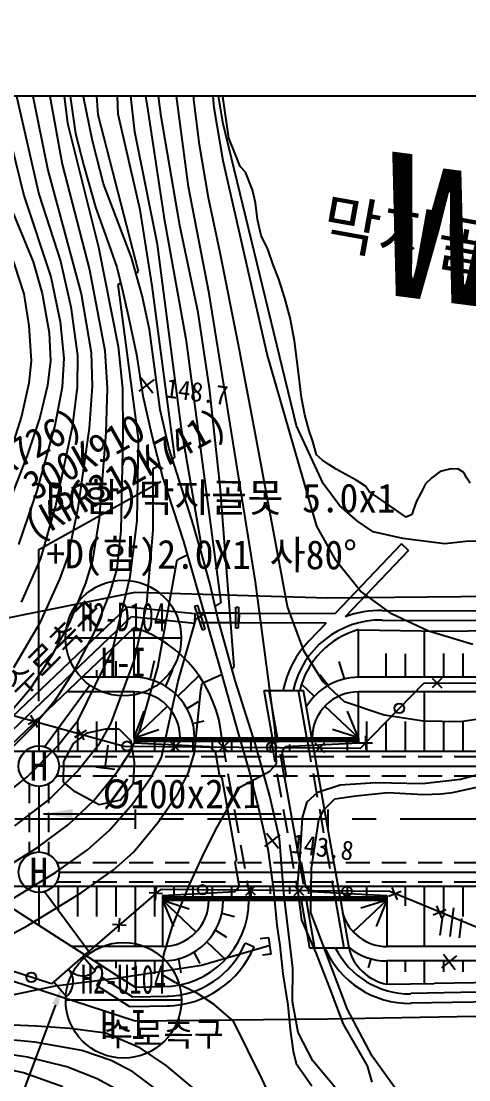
# Model space of a CAD drawing. Header units: millimetres. Extents: x 1510 to 2306, y 1103 to 1807.
# Drawn here: x 1906 to 1952.5, y 1449.9 to 1559.7 of the extents above; entities that cross this region are included whole.
import ezdxf
from ezdxf.enums import TextEntityAlignment as Align
from ezdxf.xclip import XClip

# ---------------------------------------------------------------- set-up
doc = ezdxf.new("R2010")
doc.units = ezdxf.units.MM
doc.header["$LTSCALE"] = 10
doc.header["$MEASUREMENT"] = 0
doc.header["$XCLIPFRAME"] = 2
for name, pattern in [('CENTER', [2, 1.25, -0.25, 0.25, -0.25]), ('DASHED', [0.75, 0.5, -0.25]), ('HIDDEN', [0.375, 0.25, -0.125])]:
    doc.linetypes.add(name, pattern=pattern)
for name, color, linetype in [('TN-MANH', 4, 'Continuous'), ('TZ-BASE', 253, 'Continuous'), ('TZ-CABL', 4, 'Continuous')]:
    doc.layers.add(name, color=color, linetype=linetype)
doc.layers.add('TX-PAPR', color=2, linetype='Continuous', plot=False)
doc.styles.add('HANA', font='GulimChe.ttf')
doc.styles.get("Standard").update_dxf_attribs({"font": 'GulimChe.ttf'})
doc.linetypes.add('ZIGZAG', pattern='A,0.0001,-0.2,[131,ltypeshp.shx,S=0.2,R=0,X=-0.2,Y=0],-0.4,[131,ltypeshp.shx,S=0.2,R=180,X=0.2,Y=0],-0.2', length=0.8001)
doc.dimstyles.get("Standard").update_dxf_attribs({"dimtxt": 0.18, "dimasz": 0.18, "dimexe": 0.18, "dimexo": 0.0625, "dimgap": 0.09, "dimtad": 0, "dimtih": 1, "dimtoh": 1, "dimdec": 4, "dimzin": 0, "dimdsep": 46, "dimtxsty": 'Standard', "dimcen": 0.09, "dimadec": 0, "dimazin": 0, "dimtfac": 1, "dimtdec": 4, "dimtofl": 0, "dimtmove": 0, "dimatfit": 3, "dimfxl": 0, "dimtolj": 1, "dimtzin": 0, "dimarcsym": 0})

# ---------------------------------------------------------------- blocks, each defined once
blk = doc.blocks.new('JD-DHDH6EF4KJ')
at = {"layer": 'TZ-BASE'}
for p, q in [((311.72, 82.77, 150), (312.97, 72.19, 150)), ((304.48, 80.69, 154), (308.43, 64.69, 154)), ((306.43, 80.42, 153), (310.01, 64.83, 153)), ((308.25, 80.68, 152), (310.94, 67.32, 152)), ((310.09, 80.9, 151), (312.41, 67.94, 151)), ((314.63, 74.9, 137.02), (314.19, 79.32, 137.02)), ((326.09, 74.64, 143), (326.04, 78.91, 143)), ((329.09, 74.96, 140.23), (329.16, 78.01, 140.23)), ((316.16, 73.05, 149), (315.8, 77.75, 149)), ((328.2, 73.77, 142), (327.79, 77.92, 142)), ((318.25, 73.1, 148), (318.07, 76.66, 148)), ((319.95, 71.28, 147), (319.35, 76.65, 147)), ((321.36, 73.51, 146), (320.81, 76.79, 146)), ((322.7, 72.87, 145), (322.32, 75.8, 145)), ((329.12, 72.13, 141), (328.4, 76.46, 141)), ((313.24, 75.04, 143.87), (313.81, 71.12, 143.87)), ((315.58, 70.36, 137.02), (314.63, 74.9, 137.02)), ((325.52, 65.57, 144), (324.18, 75.74, 144)), ((329.73, 70.63, 140.23), (329.09, 74.96, 140.23)), ((326.68, 69.95, 143), (326.09, 74.64, 143)), ((329.12, 68.27, 142), (328.2, 73.77, 142)), ((320.33, 56.79, 149), (316.16, 73.05, 149)), ((320.51, 63.19, 148), (318.25, 73.1, 148)), ((323.09, 62.05, 146), (321.36, 73.51, 146)), ((324.62, 61.56, 145), (322.7, 72.87, 145)), ((312.97, 72.19, 150), (316.18, 59.32, 150)), ((336.73, 40.79, 141), (329.12, 72.13, 141)), ((313.81, 71.12, 143.87), (314.66, 67.75, 143.87)), ((316.72, 65.88, 137.02), (315.58, 70.36, 137.02)), ((322.3, 59.59, 147), (319.95, 71.28, 147)), ((330.38, 69, 140.23), (329.73, 70.63, 140.23)), ((327.6, 64.45, 143), (326.68, 69.95, 143)), ((333.71, 48.21, 142), (329.12, 68.27, 142)), ((330.89, 67.7, 140.23), (330.38, 69, 140.23)), ((310.94, 67.32, 152), (314.41, 54.49, 152)), ((312.41, 67.94, 151), (315.27, 56.98, 151)), ((314.66, 67.75, 143.87), (315.89, 63.48, 143.87)), ((331.44, 67.1, 140.23), (330.89, 67.7, 140.23)), ((332.18, 65.28, 140.23), (331.44, 67.1, 140.23)), ((319.63, 58.26, 137.02), (316.72, 65.88, 137.02)), ((310.01, 64.83, 153), (312.26, 57.86, 153)), ((327.69, 54.53, 144), (325.52, 65.57, 144)), ((332.49, 63.92, 140.23), (332.18, 65.28, 140.23)), ((305.38, 63.83, 156), (308.43, 54.49, 156)), ((306.81, 64.1, 155), (309.42, 57.8, 155)), ((308.43, 64.69, 154), (311.26, 56.24, 154)), ((328.77, 58.92, 143), (327.6, 64.45, 143)), ((332.7, 62.18, 140.23), (332.49, 63.92, 140.23)), ((315.89, 63.48, 143.87), (317.25, 59.61, 143.87)), ((321.75, 55.32, 148), (320.51, 63.19, 148)), ((325.34, 49.57, 146), (323.09, 62.05, 146)), ((326.53, 52.54, 145), (324.62, 61.56, 145)), ((333.07, 60.52, 140.23), (332.7, 62.18, 140.23)), ((333.77, 59.11, 140.23), (333.07, 60.52, 140.23)), ((316.18, 59.32, 150), (318.25, 49.02, 150)), ((317.25, 59.61, 143.87), (318.11, 57.24, 143.87)), ((324.82, 40.49, 147), (322.3, 59.59, 147)), ((320.72, 54.32, 137.02), (319.63, 58.26, 137.02)), ((330.7, 49.36, 143), (328.77, 58.92, 143)), ((334.31, 57.5, 140.23), (333.77, 59.11, 140.23)), ((309.42, 57.8, 155), (310.34, 54.53, 155)), ((312.26, 57.86, 153), (313.31, 53.12, 153)), ((318.11, 57.24, 143.87), (318.7, 54.84, 143.87)), ((334.91, 56.01, 140.23), (334.31, 57.5, 140.23)), ((311.26, 56.24, 154), (312.21, 51.57, 154)), ((315.27, 56.98, 151), (316.85, 48.6, 151)), ((320.08, 56.63, 149), (320.33, 56.79, 149)), ((335.52, 54.03, 140.23), (334.91, 56.01, 140.23)), ((318.23, 55.46, 149), (318.51, 55.63, 149)), ((320.35, 39.46, 149), (318.23, 55.46, 149)), ((324.12, 37.53, 148), (321.75, 55.32, 148)), ((308.43, 54.49, 156), (308.96, 51.16, 156)), ((310.34, 54.53, 155), (311.06, 50.45, 155)), ((314.41, 54.49, 152), (315.44, 48.39, 152)), ((318.7, 54.84, 143.87), (319.32, 52.1, 143.87)), ((321.5, 50.77, 137.02), (320.72, 54.32, 137.02)), ((332.48, 24.62, 144), (327.69, 54.53, 144)), ((336.07, 52.01, 140.23), (335.52, 54.03, 140.23)), ((313.31, 53.12, 153), (314.02, 48.08, 153)), ((319.32, 52.1, 143.87), (320.13, 48.18, 143.87)), ((327.71, 44.69, 145), (326.53, 52.54, 145)), ((336.52, 49.6, 140.23), (336.07, 52.01, 140.23)), ((308.96, 51.16, 156), (309.21, 47.54, 156)), ((312.21, 51.57, 154), (312.59, 47.81, 154)), ((322.08, 46.4, 137.02), (321.5, 50.77, 137.02)), ((311.06, 50.45, 155), (311.2, 47.52, 155)), ((327.53, 32.92, 146), (325.34, 49.57, 146)), ((336.9, 46.6, 140.23), (336.52, 49.6, 140.23)), ((315.44, 48.39, 152), (315.54, 44.91, 152)), ((316.85, 48.6, 151), (317.09, 44.7, 151)), ((318.25, 49.02, 150), (318.68, 44.66, 150)), ((332.48, 39.91, 143), (330.7, 49.36, 143)), ((309.21, 47.54, 156), (308.96, 45.21, 156)), ((311.2, 47.52, 155), (310.91, 44.97, 155)), ((312.59, 47.81, 154), (312.41, 44.79, 154)), ((314.02, 48.08, 153), (313.97, 44.76, 153)), ((320.13, 48.18, 143.87), (320.81, 43.89, 143.87)), ((338.86, 30.38, 142), (333.71, 48.21, 142)), ((322.58, 42.44, 137.02), (322.08, 46.4, 137.02)), ((337.26, 43.73, 140.23), (336.9, 46.6, 140.23)), ((308.96, 45.21, 156), (308.22, 41.78, 156)), ((320.42, 44.39, 148.72), (322.01, 45.61, 148.72)), ((320.6, 45.79, 148.72), (321.83, 44.21, 148.72)), ((310.91, 44.97, 155), (310.12, 41.64, 155)), ((312.41, 44.79, 154), (311.67, 40.81, 154)), ((313.97, 44.76, 153), (313.45, 40.64, 153)), ((315.54, 44.91, 152), (315.22, 40.56, 152)), ((317.09, 44.7, 151), (316.96, 40.09, 151)), ((318.68, 44.66, 150), (318.73, 39.88, 150)), ((328.81, 34.52, 145), (327.71, 44.69, 145)), ((320.81, 43.89, 143.87), (321.69, 39.93, 143.87)), ((337.61, 41.93, 140.23), (337.26, 43.73, 140.23)), ((308.22, 41.78, 156), (306.95, 37.87, 156)), ((323.54, 38.39, 137.02), (322.58, 42.44, 137.02)), ((338.05, 40.28, 140.23), (337.61, 41.93, 140.23)), ((310.12, 41.64, 155), (308.8, 37.71, 155)), ((311.67, 40.81, 154), (309.78, 34.05, 154)), ((313.45, 40.64, 153), (311.74, 32.48, 153)), ((339.51, 34.81, 141), (336.73, 40.79, 141)), ((315.22, 40.56, 152), (314.06, 32.24, 152)), ((316.96, 40.09, 151), (316.25, 31.19, 151)), ((318.73, 39.88, 150), (318.51, 29.9, 150)), ((321.69, 39.93, 143.87), (322.88, 35.38, 143.87)), ((326.93, 28.18, 147), (324.82, 40.49, 147)), ((335.82, 22.06, 143), (332.48, 39.91, 143)), ((338.44, 39.18, 140.23), (338.05, 40.28, 140.23)), ((320.22, 30.97, 149), (320.35, 39.46, 149)), ((338.82, 37.8, 140.23), (338.44, 39.18, 140.23)), ((308.8, 37.71, 155), (305.87, 30.34, 155)), ((324.61, 35.04, 137.02), (323.54, 38.39, 137.02)), ((323.86, 37.4, 148), (324.12, 37.53, 148)), ((339.43, 37.24, 140.23), (338.82, 37.8, 140.23)), ((321.86, 29.96, 148), (321.88, 36.37, 148)), ((321.88, 36.37, 148), (322.53, 36.71, 148)), ((340.1, 36.79, 140.23), (339.43, 37.24, 140.23)), ((340.87, 36.31, 140.23), (340.1, 36.79, 140.23)), ((341.79, 35.78, 140.23), (340.87, 36.31, 140.23)), ((352.6, 36.29, 140.23), (351.66, 36.05, 140.23)), ((353.49, 36.34, 140.23), (352.6, 36.29, 140.23)), ((354.12, 35.96, 140.23), (353.49, 36.34, 140.23)), ((322.88, 35.38, 143.87), (325, 28.78, 143.87)), ((342.93, 35.14, 140.23), (341.79, 35.78, 140.23)), ((343.89, 34.54, 140.23), (342.93, 35.14, 140.23)), ((350.79, 35.41, 140.23), (350.13, 34.76, 140.23)), ((351.66, 36.05, 140.23), (350.79, 35.41, 140.23)), ((354.42, 35.36, 140.23), (354.12, 35.96, 140.23)), ((354.75, 34.84, 140.23), (354.42, 35.36, 140.23)), ((309.78, 34.05, 154), (307.9, 28.47, 154)), ((325.87, 31.05, 137.02), (324.61, 35.04, 137.02)), ((330.26, 15.83, 145), (328.81, 34.52, 145)), ((341.19, 32.53, 141), (339.51, 34.81, 141)), ((344.29, 33.99, 140.23), (343.89, 34.54, 140.23)), ((350.13, 34.76, 140.23), (349.72, 33.96, 140.23)), ((348.12, 31.31, 140.23), (344.29, 33.99, 140.23)), ((349.72, 33.96, 140.23), (349.17, 32.9, 140.23)), ((311.74, 32.48, 153), (310.16, 27.02, 153)), ((314.06, 32.24, 152), (313, 27.25, 152)), ((328.92, 22.47, 146), (327.53, 32.92, 146)), ((343.06, 30.91, 141), (341.19, 32.53, 141)), ((349.17, 32.9, 140.23), (348.72, 31.61, 140.23)), ((316.25, 31.19, 151), (315.56, 26.87, 151)), ((319.47, 25.13, 149), (320.22, 30.97, 149)), ((326.88, 27.59, 137.02), (325.87, 31.05, 137.02)), ((344.69, 29.81, 141), (343.06, 30.91, 141)), ((348.72, 31.61, 140.23), (348.12, 31.31, 140.23)), ((318.51, 29.9, 150), (318.08, 25.96, 150)), ((321.2, 22.34, 148), (321.86, 29.96, 148)), ((340.87, 26.79, 142), (338.86, 30.38, 142)), ((347.76, 29.12, 141), (344.69, 29.81, 141)), ((325, 28.78, 143.87), (327.02, 21.8, 143.87)), ((349.11, 28.95, 141), (347.76, 29.12, 141)), ((352.12, 28.56, 141), (349.11, 28.95, 141)), ((354.62, 28.83, 141), (352.12, 28.56, 141)), ((359.92, 28.64, 141), (354.62, 28.83, 141)), ((326.74, 28.09, 147), (326.93, 28.18, 147)), ((327.75, 24.46, 137.02), (326.88, 27.59, 137.02)), ((347.64, 28.54), (340.74, 21.32)), ((348.36, 27.85), (341.8, 20.98)), ((348.36, 27.85), (347.64, 28.54)), ((310.16, 27.02, 153), (308.16, 22.52, 153)), ((313, 27.25, 152), (312.16, 24.88, 152)), ((315.56, 26.87, 151), (314.85, 24.46, 151)), ((322.36, 15.76, 147), (324.36, 26.91, 147)), ((324.36, 26.91, 147), (325.39, 27.42, 147)), ((343.37, 23.65, 142), (340.87, 26.79, 142)), ((318.08, 25.96, 150), (317.35, 23.4, 150)), ((312.16, 24.88, 152), (310.09, 20.35, 152)), ((314.85, 24.46, 151), (313.18, 20.38, 151)), ((317.63, 17.54, 149), (319.47, 25.13, 149)), ((328.55, 20.98, 137.02), (327.75, 24.46, 137.02)), ((334.52, 9.24, 144), (332.48, 24.62, 144)), ((300, 19.51), (320, 23.55)), ((300, 19.51), (320, 23.55)), ((317.35, 23.4, 150), (315.72, 19.32, 150)), ((320, 23.55), (340, 22.95)), ((320, 23.55), (340, 22.95)), ((340, 22.95), (360, 23.16)), ((340, 22.95), (360, 23.16)), ((346.65, 21.26, 142), (343.37, 23.65, 142)), ((306.49, 9.87), (319.22, 22.02)), ((319.22, 22.02), (326.18, 21.33)), ((319.94, 16.53, 148), (321.2, 22.34, 148)), ((326.49, 22.17), (326.17, 22.07)), ((326.17, 22.07), (326.95, 19.63)), ((327.27, 19.73), (326.49, 22.17)), ((328.3, 22.06, 146), (328.92, 22.47, 146)), ((330.45, 21.99), (330.71, 21.99)), ((330.45, 19.82), (330.45, 21.99)), ((330.71, 21.99), (330.7, 19.82)), ((337.53, 17.39, 143), (335.82, 22.06, 143)), ((307.23, 9.19), (319.61, 21.01)), ((319.61, 21.01), (326.15, 20.33)), ((326.18, 21.33), (326.15, 20.33)), ((326.29, 20.72, 146), (327.16, 21.3, 146)), ((327.02, 21.8, 143.87), (328.77, 15.71, 143.87)), ((330.39, 14.39, 137.02), (328.55, 20.98, 137.02)), ((330.8, 20.37), (330.81, 21.35)), ((330.81, 21.35), (340.74, 21.32)), ((345.64, 21.65), (360.53, 21.6)), ((350.44, 19.49, 142), (346.65, 21.26, 142)), ((306.39, 7), (319.88, 19.88)), ((310.09, 20.35, 152), (307.37, 15.71, 152)), ((313.18, 20.38, 151), (311.36, 16.98, 151)), ((319.88, 14.71), (319.88, 19.88)), ((324.46, 14.3, 146), (326.29, 20.72, 146)), ((330.7, 19.82), (330.45, 19.82)), ((339.81, 20.34), (330.8, 20.37)), ((339.81, 20.34), (338.02, 18.47)), ((345.63, 20.65), (360.27, 20.59)), ((315.72, 19.32, 150), (313.64, 15.33, 150)), ((326.95, 19.63), (327.27, 19.73)), ((343.16, 14.71), (343.16, 19.65)), ((343.16, 19.65), (351.84, 19.51)), ((350, 19.54), (350, 14.71)), ((355.05, 18.13, 142), (350.44, 19.49, 142)), ((351.84, 19.51), (360, 19.59)), ((311.36, 16.98, 151), (309.05, 13.41, 151)), ((314.09, 10.26, 149), (317.63, 17.54, 149)), ((317.46, 9.89, 148), (319.94, 16.53, 148)), ((339.51, 14.24, 143), (337.53, 17.39, 143)), ((346, 17.17), (346, 14.71)), ((348, 17.16), (348, 14.71)), ((352, 17.19), (352, 14.71)), ((354, 17.18), (354, 14.71)), ((316, 15.45), (316, 14.71)), ((318, 16.4), (318, 14.71)), ((320.44, 9.09, 147), (322.36, 15.76, 147)), ((321.54, 14.49), (322, 16.45)), ((323.17, 13.78), (323.91, 15.48)), ((328.77, 15.71, 143.87), (330.61, 9.16, 143.87)), ((330.06, 15.58, 145), (330.26, 15.83, 145)), ((341.71, 14.54), (341.17, 16.35)), ((313.64, 15.33, 150), (311.62, 12.23, 150)), ((319.88, 14.71), (314.46, 14.71)), ((322.73, 6.41, 146), (324.46, 14.3, 146)), ((324.42, 12.77), (326.62, 14.87)), ((326.95, 14.11, 145), (328.97, 15, 145)), ((332.48, 7.75, 137.02), (330.39, 14.39, 137.02)), ((340.02, 13.87), (339.16, 14.97)), ((348.07, 14.71), (343.16, 14.71)), ((368.36, 14.71), (348.07, 14.71)), ((351.81, 14.62), (350.81, 13.61)), ((350.81, 14.61), (351.81, 13.62)), ((309.05, 13.41, 151), (306.46, 10.4, 151)), ((319.88, 13.21), (312.89, 13.21)), ((319.88, 8.42), (319.88, 13.21)), ((326.14, 6.88, 145), (326.81, 13.36, 145)), ((326.81, 13.36, 145), (326.95, 14.11, 145)), ((334.26, 8.42), (333.39, 13.34)), ((333.39, 13.34), (337.45, 13.34)), ((334.77, 8.42), (333.9, 13.34)), ((337.81, 8.42), (336.94, 13.34)), ((338.59, 12.75), (337.27, 14.01)), ((338.32, 8.42), (337.45, 13.34)), ((341.73, 12.16, 143), (339.51, 14.24, 143)), ((346.89, 13.21), (343.16, 13.21)), ((343.16, 8.42), (343.16, 13.21)), ((370.93, 13.21), (346.89, 13.21)), ((350, 13.21), (350, 7)), ((311.62, 12.23, 150), (309.51, 9.72, 150)), ((325.38, 11.47), (326.57, 12.19)), ((345.82, 10.78, 143), (341.73, 12.16, 143)), ((319.88, 8.42), (323.34, 11.73)), ((319.88, 8.42), (320.93, 11.2)), ((343.16, 8.42), (339.68, 11.72)), ((343.16, 8.42), (342.02, 11.19)), ((310.12, 10.52), (308.89, 9.82)), ((309.15, 10.78), (309.85, 9.55)), ((310, 10.45), (310, 7)), ((311.94, 7.57, 149), (314.09, 10.26, 149)), ((314, 10.11), (314, 7)), ((316, 10.11), (316, 7)), ((316.32, 7.89, 148), (317.46, 9.89, 148)), ((318, 10.11), (318, 7)), ((325.98, 9.93), (327.17, 10.2)), ((344, 10.12), (344, 7)), ((349.93, 10.16, 143), (345.82, 10.78, 143)), ((346, 10.11), (346, 7)), ((348, 10.11), (348, 7)), ((353.76, 10.1, 143), (349.93, 10.16, 143)), ((352, 10.11), (352, 7)), ((357.51, 10.64, 143), (353.76, 10.1, 143)), ((354, 10.11), (354, 7)), ((309.51, 9.72, 150), (306.6, 6.81, 150)), ((312, 9.29), (312, 7)), ((313.6, 7.83, 146.53), (315.04, 8.95, 146.53)), ((314.93, 9.18), (313.7, 8.48)), ((313.97, 9.45), (314.67, 8.21)), ((315.04, 8.95, 146.53), (316.94, 9.38, 146.53)), ((316.94, 9.38, 146.53), (318.32, 9.38, 146.53)), ((318.32, 9.38, 146.53), (319.55, 8.12, 146.53)), ((319.49, 6.93, 147), (320.44, 9.09, 147)), ((319.88, 8.42), (322.46, 9.3)), ((330.61, 9.16, 143.87), (331.83, 4.96, 143.87)), ((334.66, 5.72, 144), (334.52, 9.24, 144)), ((343.16, 8.42), (340.46, 9.29)), ((312.58, 5.97, 146.53), (313.6, 7.83, 146.53)), ((313.96, 4.92, 148), (316.32, 7.89, 148)), ((319.55, 8.12, 146.53), (319.88, 5.91, 146.53)), ((319.88, 8.42), (343.16, 8.42)), ((319.88, 8.42), (319.88, 7.92)), ((319.88, 8.22), (343.16, 8.22)), ((319.88, 8.07), (343.16, 8.07)), ((319.88, 7.92), (327.72, 7.52)), ((322, 8.07), (322, 7)), ((324.65, 8.02), (323.64, 7.03)), ((323.65, 8.03), (324.64, 7.02)), ((324, 8.07), (324, 7)), ((326, 8.07), (326, 7)), ((328, 8.07), (328, 7)), ((329.65, 7.98), (328.64, 6.98)), ((328.65, 7.98), (329.64, 6.98)), ((330, 8.07), (330, 7)), ((332, 8.07), (332, 7)), ((333.96, 2.37, 137.02), (332.48, 7.75, 137.02)), ((334, 7.75), (334, 7)), ((335.64, 7.52), (343.16, 7.92)), ((336, 7.75), (336, 7)), ((338, 7.75), (338, 7)), ((339.65, 7.9), (338.64, 6.91)), ((338.65, 7.91), (339.64, 6.9)), ((342, 8.07), (342, 7)), ((343.16, 8.42), (343.16, 7.92)), ((343.21, 7.91), (344.62, 7.93)), ((343.91, 8.63), (343.92, 7.21)), ((384.38, 7), (280, 7)), ((308.8, 4.4, 149), (311.94, 7.57, 149)), ((316.9, 5.3, 146.72), (317.2, 7.68, 146.72)), ((318.14, 4.92, 147), (319.49, 6.93, 147)), ((325.52, 4.84, 145), (326.14, 6.88, 145)), ((327.72, 7.52), (328.31, 7.03)), ((328.31, 7.03), (328.76, 4.47)), ((335.64, 7.52), (335.21, 7.03)), ((335.21, 7.03), (335.67, 4.47)), ((338.45, 7.67), (341.16, -7.67)), ((312.55, 3.82, 146.53), (312.58, 5.97, 146.53)), ((319.88, 5.91, 146.53), (319.8, 3.65, 146.53)), ((321.7, 4.43, 146), (322.73, 6.41, 146)), ((333.97, 4.96, 144), (334.66, 5.72, 144)), ((305.57, 1.84, 149), (308.8, 4.4, 149)), ((311.04, 2.01, 148), (313.96, 4.92, 148)), ((315.7, 1.95, 147), (318.14, 4.92, 147)), ((315.91, 5.42, 146.72), (317.89, 5.17, 146.72)), ((319.74, 1.63, 146), (321.7, 4.43, 146)), ((324.41, 2.63, 145), (325.52, 4.84, 145)), ((328.76, 4.47), (329, 4.27)), ((330.85, 3.31, 144), (333.97, 4.96, 144)), ((331.83, 4.96, 143.87), (332.8, 1.15, 143.87)), ((335.67, 4.47), (335.5, 4.27)), ((353.77, 4.13, 140.3), (358.58, 5.45, 140.3)), ((313.79, 2.84, 146.53), (312.55, 3.82, 146.53)), ((319.8, 3.65, 146.53), (318.48, 1.96, 146.53)), ((328.52, -0.84, 144), (330.85, 3.31, 144)), ((329, 4.27), (330.51, -4.27)), ((335.5, 4.27), (337, -4.27)), ((338.96, 2.81, 140.3), (341.27, 3.56, 140.3)), ((341.27, 3.56, 140.3), (344.98, 3.8, 140.3)), ((344.98, 3.8, 140.3), (349.8, 3.7, 140.3)), ((349.8, 3.7, 140.3), (353.77, 4.13, 140.3)), ((352.94, 2.75, 143.95), (356.39, 3.54, 143.95)), ((316.25, 1.5, 146.53), (313.79, 2.84, 146.53)), ((322.4, -0.32, 145), (324.41, 2.63, 145)), ((334.99, -2.02, 137.02), (333.96, 2.37, 137.02)), ((337.85, 1.8, 140.3), (338.96, 2.81, 140.3)), ((340.73, 2.1, 143.95), (342.88, 2.42, 143.95)), ((342.88, 2.42, 143.95), (346.23, 2.76, 143.95)), ((346.23, 2.76, 143.95), (349.92, 2.54, 143.95)), ((349.92, 2.54, 143.95), (351.71, 2.62, 143.95)), ((351.71, 2.62, 143.95), (352.94, 2.75, 143.95)), ((307.5, -0.69, 148), (311.04, 2.01, 148)), ((313.09, -0.55, 147), (315.7, 1.95, 147)), ((318.48, 1.96, 146.53), (316.25, 1.5, 146.53)), ((317.32, -1.13, 146), (319.74, 1.63, 146)), ((332.8, 1.15, 143.87), (333.75, -3.11, 143.87)), ((337.37, 0.12, 140.3), (337.85, 1.8, 140.3)), ((339.54, 0.94, 143.95), (340.73, 2.1, 143.95)), ((320, 1), (320, -1)), ((337.11, -3.81, 140.3), (337.37, 0.12, 140.3)), ((339.05, -0.07, 143.95), (339.54, 0.94, 143.95)), ((340, 1), (340, -1)), ((309.88, -2.93, 147), (313.09, -0.55, 147)), ((319.84, -3.42, 145), (322.4, -0.32, 145)), ((327.16, -3.48, 144), (328.52, -0.84, 144)), ((338.31, -5.09, 143.95), (339.05, -0.07, 143.95)), ((315.05, -3.17, 146), (317.32, -1.13, 146)), ((333.46, -2.84, 143.76), (335.04, -1.62, 143.76)), ((333.64, -1.44, 143.76), (334.86, -3.02, 143.76)), ((335.42, -7.68, 137.02), (334.99, -2.02, 137.02)), ((306.12, -5.29, 147), (309.88, -2.93, 147)), ((311.73, -5.54, 146), (315.05, -3.17, 146)), ((333.75, -3.11, 143.87), (334.35, -7.34, 143.87)), ((317.76, -5.26, 145), (319.84, -3.42, 145)), ((325.61, -6.87, 144), (327.16, -3.48, 144)), ((330.34, -4.47), (330.51, -4.27)), ((336.84, -6.98, 140.3), (337.11, -3.81, 140.3)), ((337.24, -4.47), (337, -4.27)), ((314.39, -7.66, 145), (317.76, -5.26, 145)), ((330.34, -4.47), (330.79, -7.03)), ((337.24, -4.47), (337.69, -7.03)), ((338.23, -9.7, 143.95), (338.31, -5.09, 143.95)), ((307.08, -8.37, 146), (311.73, -5.54, 146)), ((384.38, -7), (280, -7)), ((303.73, -7), (320, -17.42)), ((309.32, -10.76, 145), (314.39, -7.66, 145)), ((310, -7), (310, -11.02)), ((312, -7), (312, -9.5)), ((314, -7), (314, -10.1)), ((316, -7), (316, -10.1)), ((318, -7), (318, -10.1)), ((320, -7), (320, -13.21)), ((322.85, -7.76), (321.44, -7.66)), ((322, -7), (322, -10.1)), ((322.1, -8.41), (322.2, -7)), ((322.85, -7.92), (330.37, -7.52)), ((323.87, -11.09, 144), (325.61, -6.87, 144)), ((324, -7), (324, -8.07)), ((326, -7), (326, -8.07)), ((328, -7), (328, -8.07)), ((330, -7), (330, -8.07)), ((330.79, -7.03), (330.37, -7.52)), ((331.49, -7.87), (332.5, -6.88)), ((332.49, -7.88), (331.5, -6.87)), ((332, -7), (332, -8.07)), ((334, -7), (334, -7.75)), ((334.35, -7.34, 143.87), (334.69, -11.01, 143.87)), ((336.05, -12.87, 137.02), (335.42, -7.68, 137.02)), ((336, -7), (336, -7.75)), ((336.49, -7.92), (337.5, -6.93)), ((337.49, -7.93), (336.5, -6.92)), ((337.29, -10.47, 140.3), (336.84, -6.98, 140.3)), ((338.29, -7.52), (337.69, -7.03)), ((338, -7), (338, -7.75)), ((338.29, -7.52), (346.13, -7.92)), ((342, -7), (342, -8.07)), ((344, -7), (344, -8.07)), ((346.3, -8), (347.6, -7.46)), ((347.22, -8.38), (346.68, -7.08)), ((348, -7), (348, -8.98)), ((350, -7), (350, -13.21)), ((352, -7), (352, -10.1)), ((354, -7), (354, -10.1)), ((322.85, -7.92), (322.85, -8.42)), ((322.85, -8.07), (346.13, -8.07)), ((322.85, -8.22), (346.13, -8.22)), ((322.85, -8.42), (322.85, -13.21)), ((322.85, -8.42), (326.33, -11.71)), ((322.85, -8.42), (325.59, -9.3)), ((322.85, -8.42), (323.98, -11.13)), ((322.85, -8.42), (346.13, -8.42)), ((337.23, -8.42), (338.1, -13.34)), ((337.74, -8.42), (338.6, -13.34)), ((340.78, -8.42), (341.65, -13.34)), ((341.29, -8.42), (342.16, -13.34)), ((346.13, -8.42), (342.63, -11.7)), ((346.13, -8.42), (343.4, -9.23)), ((346.13, -8.42), (345, -11.14)), ((346.13, -7.92), (346.13, -8.42)), ((346.13, -8.42), (346.13, -13.21)), ((329, -9.74), (330.29, -10.1)), ((338.7, -10.97, 143.95), (338.23, -9.7, 143.95)), ((350.92, -9.91), (352.22, -9.37)), ((351.84, -10.29), (351.3, -8.99)), ((353.03, -9.2, 143.09), (352.65, -12.18, 143.09)), ((308.86, -11.02, 145), (309.32, -10.76, 145)), ((319.07, -11.03), (317.66, -10.93)), ((318.31, -11.68), (318.42, -10.27)), ((338.78, -13.88, 140.3), (337.29, -10.47, 140.3)), ((342.04, -19.76, 143.95), (338.7, -10.97, 143.95)), ((351.66, -12.05, 143.09), (351.91, -10.07, 143.09)), ((353.64, -12.31, 143.09), (353.9, -10.32, 143.09)), ((303.13, -14.12, 145), (308.86, -11.02, 145)), ((322.98, -14.05, 144), (323.87, -11.09, 144)), ((328.33, -11.5), (329.49, -12.23)), ((334.69, -11.01, 143.87), (335, -13.12, 143.87)), ((334, -13.11, 160.13), (326.88, -15.18, 160.13)), ((327.42, -12.74), (329.36, -14.57)), ((331.41, -12.84), (332.33, -13.23)), ((332.98, -12.39, 160.13), (333.82, -12.27, 160.13)), ((333.82, -12.27, 160.13), (334.06, -13.99, 160.13)), ((335, -13.12, 143.87), (335.33, -16.06, 143.87)), ((336.35, -15.47, 137.02), (336.05, -12.87, 137.02)), ((314.58, -14.25), (311.57, -16.88)), ((322.85, -13.21), (313.42, -13.21)), ((315.9, -15.76), (314.58, -14.25)), ((322.8, -15.47, 144), (322.98, -14.05, 144)), ((326.1, -13.8), (326.71, -14.96)), ((334.06, -13.99, 160.13), (333.22, -14.11, 160.13)), ((338.1, -13.34), (342.16, -13.34)), ((340.23, -17.6, 140.3), (338.78, -13.88, 140.3)), ((364.23, -13.21), (346.13, -13.21)), ((351.81, -15.41, 143.33), (353.39, -14.19, 143.33)), ((351.99, -14.01, 143.33), (353.21, -15.59, 143.33)), ((300, -14.4), (320, -20.92)), ((300, -14.4), (320, -20.92)), ((322.85, -14.71), (315.77, -14.71)), ((316, -14.71), (316, -14.86)), ((318, -14.71), (318, -15.46)), ((326.88, -15.18, 160.13), (318.26, -16.5, 160.13)), ((320, -14.71), (320, -17.42)), ((322, -14.71), (322, -16.05)), ((322.85, -14.71), (322.85, -17.37)), ((324.49, -14.49), (324.74, -15.95)), ((344.46, -14.49), (344.18, -15.43)), ((362.5, -14.71), (346.13, -14.71)), ((346.13, -14.71), (346.13, -17.12)), ((348, -14.71), (348, -15.85)), ((348.87, -14.71), (348.56, -14.71)), ((350, -14.71), (350, -17.07)), ((352, -14.71), (352, -15.85)), ((354, -14.71), (354, -15.84)), ((316.03, -17.25), (316.54, -16.39)), ((316.54, -16.39), (319.71, -18.42)), ((322.88, -16.17, 144), (322.8, -15.47, 144)), ((324.15, -16.93, 144), (322.88, -16.17, 144)), ((335.33, -16.06, 143.87), (335.83, -19.29, 143.87)), ((336.31, -18.9, 137.02), (336.35, -15.47, 137.02)), ((311.71, -17.34, 160.13), (304.63, -18.81, 160.13)), ((311.57, -16.88), (312.88, -18.39)), ((318.26, -16.5, 160.13), (311.71, -17.34, 160.13)), ((316.03, -17.25), (319.42, -19.42)), ((320, -17.42), (322.85, -17.37)), ((326.48, -18.08, 144), (324.15, -16.93, 144)), ((346.13, -17.12), (351.01, -17.06)), ((360, -16.88), (351.01, -17.06)), ((319.71, -18.42), (323.45, -18.36)), ((328.21, -19.24, 144), (326.48, -18.08, 144)), ((341.6, -21.27, 140.3), (340.23, -17.6, 140.3)), ((360.38, -17.87), (348.61, -18.08)), ((311.72, -19.25), (308.12, -28.92)), ((319.42, -19.42), (323.56, -19.36)), ((330.21, -20.95, 144), (328.21, -19.24, 144)), ((335.83, -19.29, 143.87), (336.09, -21.82, 143.87)), ((336.91, -22.12, 137.02), (336.31, -18.9, 137.02)), ((344.6, -24.58, 143.95), (342.04, -19.76, 143.95)), ((360.76, -18.87), (348.62, -19.08)), ((320, -20.92), (340, -20.72)), ((320, -20.92), (340, -20.72)), ((340, -20.72), (360, -20.36)), ((340, -20.72), (360, -20.36)), ((309.76, -21.48, 145), (303.87, -21.21, 145)), ((313.23, -21.73, 145), (309.76, -21.48, 145)), ((316.95, -22.21, 145), (313.23, -21.73, 145)), ((333.19, -26.97, 144), (330.21, -20.95, 144)), ((336.09, -21.82, 143.87), (336.39, -24.08, 143.87)), ((344.11, -25.58, 140.3), (341.6, -21.27, 140.3)), ((309.6, -23.12, 146), (304.25, -22.62, 146)), ((320.54, -23.74, 145), (316.95, -22.21, 145)), ((338.42, -25.05, 137.02), (336.91, -22.12, 137.02)), ((308.84, -24.68, 147), (304.21, -24, 147)), ((314.47, -23.98, 146), (309.6, -23.12, 146)), ((317.51, -25.02, 146), (314.47, -23.98, 146)), ((323.23, -25.54, 145), (320.54, -23.74, 145)), ((336.39, -24.08, 143.87), (336.72, -25.36, 143.87)), ((312.9, -25.69, 147), (308.84, -24.68, 147)), ((319.77, -26.2, 146), (317.51, -25.02, 146)), ((341.09, -28.24, 137.02), (338.42, -25.05, 137.02)), ((348.23, -29.64, 143.95), (344.6, -24.58, 143.95)), ((308.41, -26.3, 148), (304.11, -25.38, 148)), ((312.48, -27.76, 148), (308.41, -26.3, 148)), ((316.04, -26.92, 147), (312.9, -25.69, 147)), ((322.4, -28.19, 146), (319.77, -26.2, 146)), ((325.94, -27.83, 145), (323.23, -25.54, 145)), ((336.72, -25.36, 143.87), (338.34, -27.65, 143.87)), ((344.59, -27.29, 140.3), (344.11, -25.58, 140.3)), ((318.26, -28.14, 147), (316.04, -26.92, 147)), ((334.73, -30.33, 144), (333.19, -26.97, 144))]:
    blk.add_line(p, q, dxfattribs=at)
at = {"layer": 'TZ-BASE', "linetype": 'DASHED'}
for p, q in [((326.39, 21.4), (330.71, 21.38)), ((326.7, 20.4), (330.71, 20.38))]:
    blk.add_line(p, q, dxfattribs=at)
at = {"layer": 'TZ-BASE', "ltscale": 0.2}
for p, q in [((343.37, 7.37), (349.96, 14.11)), ((349.96, 14.11), (374.39, 14.2)), ((306.74, 10.93), (318.86, 7.57)), ((318.86, 7.57), (330.77, 7.47)), ((330.77, 7.47), (343.37, 7.37)), ((322.62, -7.3), (314.58, -14.25)), ((346.41, -7.51), (322.62, -7.3)), ((362.16, -14.01), (346.41, -7.51)), ((311.32, -17.09), (301.06, -13.73)), ((311.57, -16.88), (311.32, -17.09))]:
    blk.add_line(p, q, dxfattribs=at)
at = {"layer": 'TZ-BASE', "linetype": 'HIDDEN'}
for p, q in [((328.98, 8.42), (331.95, -8.42)), ((334.06, 8.42), (337.02, -8.42)), ((335.5, 4.27), (334.77, 8.42)), ((337.81, 8.42), (340.78, -8.42)), ((338.45, 7.67), (338.32, 8.42)), ((337, -4.27), (337.74, -8.42)), ((341.16, -7.67), (341.29, -8.42))]:
    blk.add_line(p, q, dxfattribs=at)
at = {"layer": 'TZ-BASE', "linetype": 'CENTER', "flags": 128}
blk.add_lwpolyline([(700, 0), (280, 0), (0, 0)], dxfattribs=at)
at = {"layer": 'TZ-BASE'}
for centre in [(347.41, 11.5), (319.15, 7.57), (334.15, 7.44), (326.99, -7.33), (341.99, -7.47), (309.23, -16.4)]:
    blk.add_circle(centre, 0.5, dxfattribs=at)
for centre, radius, start, end in [((345.47, 11.35), 10.3, 89.0514, 110.8544), ((315.71, 7.23), 13.33, 5.1373, 71.7572), ((345.47, 11.35), 9.3, 89.0514, 167.6183), ((345.47, 11.35), 8.62, 105.5543, 166.6183), ((345.47, 11.35), 10.3, 136.3082, 168.8365), ((319.88, 8.42), 6.29, 0, 90), ((343.16, 8.42), 6.29, 90, 149.2156), ((319.88, 8.42), 4.79, 0, 90), ((343.16, 8.42), 4.79, 90, 180), ((322.85, -8.42), 8.95, 270, 0), ((322.85, -8.42), 6.29, 270, 0), ((322.85, -8.42), 4.79, 270, 0), ((346.13, -8.42), 4.79, 196.1265, 270), ((323.13, -9.4), 8.97, 270.9544, 337.3944), ((323.13, -9.4), 9.97, 270.9544, 337.3944), ((348.5, -9.48), 9.64, 203.5924, 270.7255), ((348.5, -9.48), 8.64, 206.5216, 270.7255), ((346.13, -8.42), 6.29, 230.7844, 270), ((347.05, -12.17), 5.03, 193.4665, 259.4155), ((311.57, -16.88), 2, 311.1049, 41.1049), ((314.58, -14.25), 2, 221.1049, 311.1049)]:
    blk.add_arc(centre, radius, start, end, dxfattribs=at)
blk.add_solid([(311.4, -19.13), (312.41, -17.37), (312.03, -19.36)], dxfattribs=at)
at = {"layer": 'TZ-BASE', "style": 'HANA'}
for s, height, rotation, p in [('w', 20, 352.6776, (344.76, 54.56, 145)), ('막자골못', 4.8, 349.8335, (339.08, 59.77)), ('148.7', 2, 352.6776, (323.07, 43.75, 148.72)), ('B(함)막자골못 5.0x1', 3, 359.7997, (310.75, 31.92, -141)), ('+D(함)2.0X1 사80%%d', 3, 359.7997, (310.78, 26.02, -141)), ('수로측구', 2.5, 44.7833, (308.09, 12.39)), ('143.8', 2, 352.6776, (336.11, -3.48, 143.76)), ('수로측구', 2.5, 359.7997, (316.65, -23.5))]:
    blk.add_text(s, height=height, rotation=rotation, dxfattribs=at).set_placement(p)

msp = doc.modelspace()

# ---------------------------------------------------------------- linework, layer by layer
at = {"layer": 'TN-MANH'}
for centre in [(1907.87, 1482.4), (1907.88, 1471.4)]:
    msp.add_circle(centre, 2.1, dxfattribs=at)
at = {"layer": 'TX-PAPR'}
msp.add_lwpolyline([(2297.87, 1551.9), (1597.87, 1551.9), (1597.87, 1401.9), (2297.87, 1401.9), (2297.87, 1551.9)], dxfattribs=at)
at = {"layer": 'TZ-BASE'}
for p, q in [((1922.65, 1495.68), (1910.65, 1495.68)), ((1908.45, 1484.41), (1913.18, 1490.79)), ((1908.46, 1469.38), (1913.19, 1463)), ((1922.66, 1458.11), (1910.66, 1458.11))]:
    msp.add_line(p, q, dxfattribs=at)
at = {"layer": 'TZ-BASE', "flags": 128}
msp.add_lwpolyline([(1907.87, 1489.15), (1907.87, 1504.85), (1920.53, 1511.93)], dxfattribs=at)
at = {"layer": 'TZ-BASE'}
for centre in [(1916.65, 1495.68), (1916.66, 1458.11)]:
    msp.add_circle(centre, 6, dxfattribs=at)
at = {"layer": 'TZ-CABL', "linetype": 'HIDDEN'}
for points in [[(1909.72, 1483.4), (1981.02, 1483.4)], [(1909.97, 1482.4), (1980.77, 1482.4)], [(1909.72, 1481.4), (1981.02, 1481.4)], [(1909.73, 1472.4), (1981.03, 1472.4)], [(1909.98, 1471.4), (1980.78, 1471.4)], [(1909.73, 1470.4), (1981.03, 1470.4)]]:
    msp.add_lwpolyline(points, dxfattribs=at)
at = {"layer": 'TZ-CABL', "linetype": 'ZIGZAG', "ltscale": 0.5}
for points in [[(1909.97, 1482.4), (1980.77, 1482.4)], [(1907.87, 1480.3), (1907.88, 1473.5)], [(1909.98, 1471.4), (1980.78, 1471.4)]]:
    msp.add_lwpolyline(points, dxfattribs=at)
at = {"layer": 'TZ-CABL', "linetype": 'HIDDEN', "ltscale": 0.8}
for points in [[(1906.87, 1480.55), (1906.88, 1473.24)], [(1908.87, 1480.55), (1908.88, 1473.24)]]:
    msp.add_lwpolyline(points, dxfattribs=at)

# ---------------------------------------------------------------- block references
at = {"layer": 'TZ-BASE'}
ref = msp.add_blockref('JD-DHDH6EF4KJ', (1597.87, 1476.9), dxfattribs=at)
XClip(ref).set_block_clipping_path([(-0.0000000004, -75), (699.9999999949, 75.0000000039)])

# ---------------------------------------------------------------- texts
at = {"layer": 'TN-MANH', "linetype": 'ByBlock'}
for p in [(1907.87, 1482.4), (1907.88, 1471.4)]:
    msp.add_text('H', height=3, dxfattribs=at).set_placement(p, align=Align.MIDDLE)
at = {"layer": 'TZ-BASE'}
for s, p in [('(KPR312K726)', (1892.36, 1505.71)), ('300K910', (1907.36, 1509.87)), ('(KPR312K741)', (1907.36, 1505.71))]:
    msp.add_text(s, height=3, rotation=29.2387, dxfattribs=at).set_placement(p)
for s, width, p in [('H2-D104', 0.65, (1916.65, 1497.84)), ('H-I', 0.8, (1916.65, 1493.18)), ('H2-U104', 0.65, (1916.65, 1460.27)), ('H-I', 0.8, (1916.65, 1455.61))]:
    msp.add_text(s, height=3, dxfattribs=dict(at, width=width)).set_placement(p, align=Align.MIDDLE)
msp.add_text('Ø100x2x1', height=3, rotation=0.0518, dxfattribs=at).set_placement((1922.72, 1479.53), align=Align.MIDDLE)

# ---------------------------------------------------------------- leaders
msp.add_leader([(1908.37, 1477.45), (1933.03, 1477.45)], dimstyle='Standard', override={"dimtxt": 3, "dimasz": 3, "dimexe": 2, "dimexo": 3, "dimgap": 1, "dimtad": 0, "dimtih": 0, "dimcen": 1, "dimaunit": 1, "dimadec": 8, "dimtix": 1, "dimtofl": 1, "dimtmove": 2, "dimtvp": 2}, dxfattribs=at)

doc.saveas('drawing.dxf')
